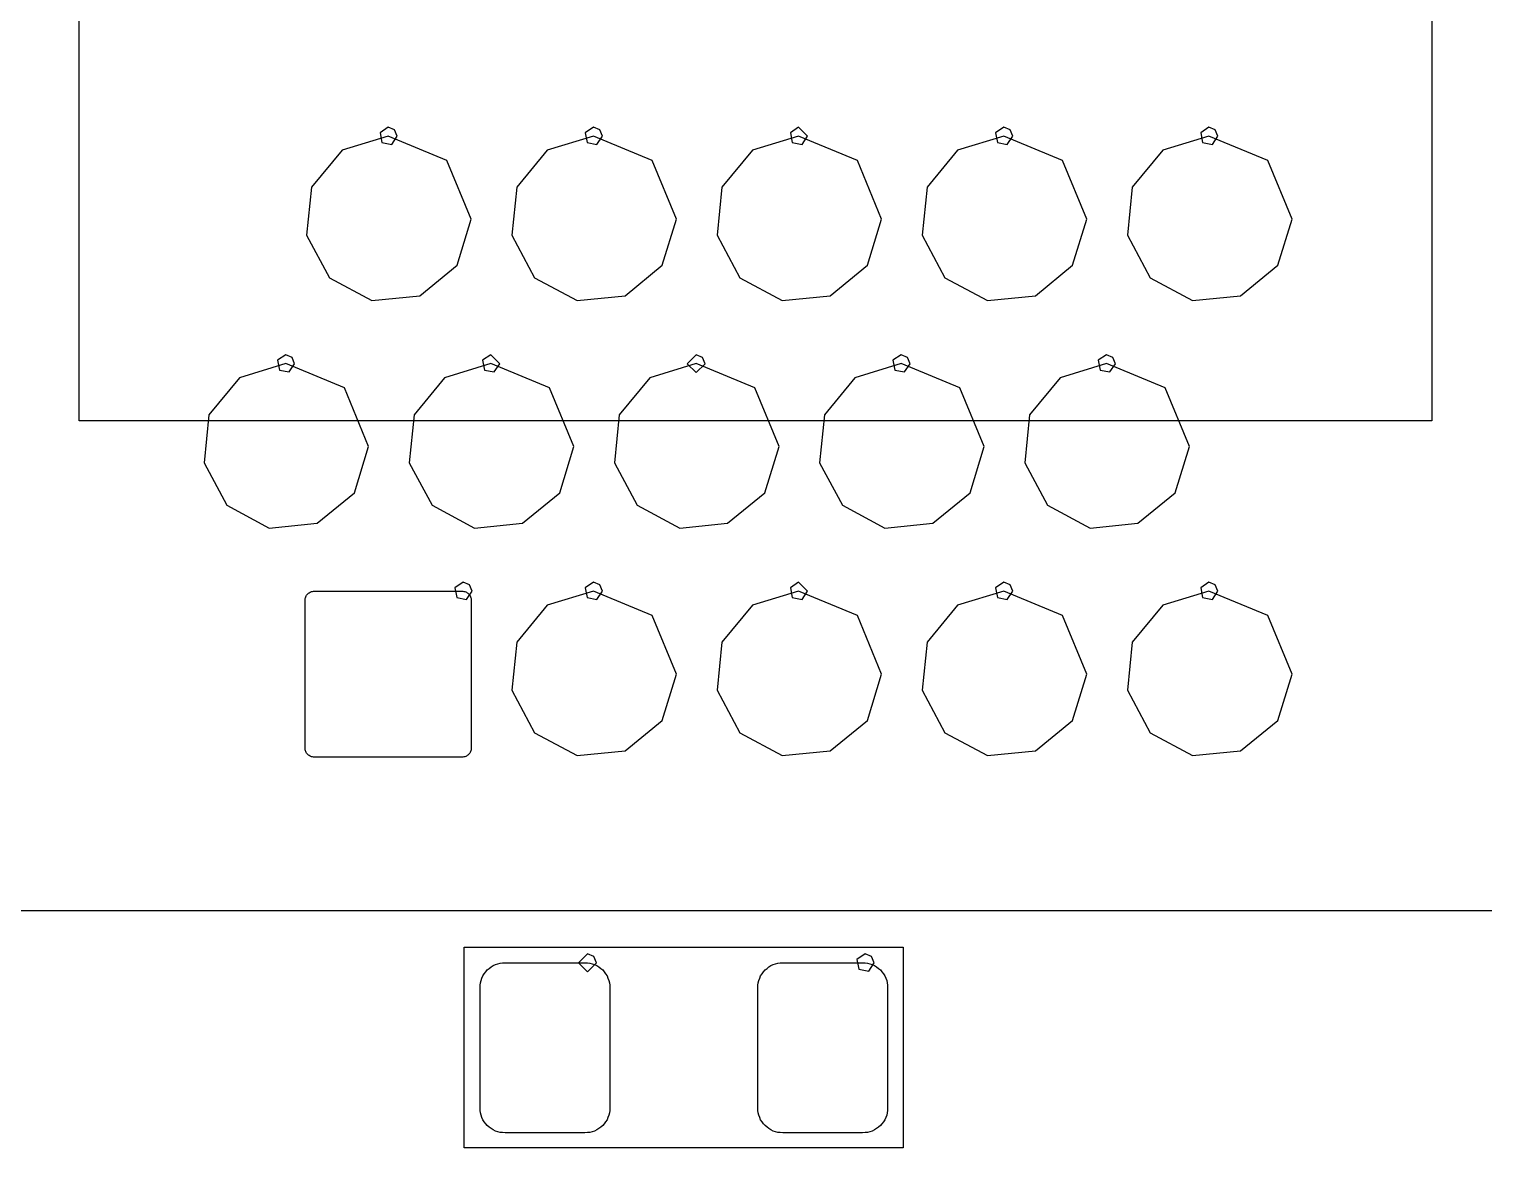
# Model space of a CAD drawing. Extents: x 114 to 258, y 8 to 198.
# Drawn here: x 179.14 to 195.38, y 168.89 to 181.38 of the extents above; entities that cross this region are included whole.
import ezdxf

# ---------------------------------------------------------------- set-up
doc = ezdxf.new("R2010")
doc.units = 0

msp = doc.modelspace()

# ---------------------------------------------------------------- linework, layer by layer
at = {"layer": 'Layer 1', "color": 7}
for points in [[(179.69992, 177.00732), (179.69992, 189.60826)], [(194.79768, 189.60826), (194.79768, 177.00732)], [(183.151272, 180.283336), (183.058884, 180.221604), (183.080561, 180.112625), (183.18954, 180.090948), (183.251272, 180.183336), (183.221983, 180.254047), (183.151272, 180.283336), (183.151272, 180.283336)], [(183.151272, 180.283336), (183.058884, 180.221604), (183.080561, 180.112625), (183.18954, 180.090948), (183.251272, 180.183336), (183.221983, 180.254047), (183.151272, 180.283336), (183.151272, 180.283336)], [(185.441336, 180.283336), (185.348948, 180.221604), (185.370625, 180.112625), (185.479604, 180.090948), (185.541336, 180.183336), (185.512047, 180.254047), (185.441336, 180.283336), (185.441336, 180.283336)], [(185.441336, 180.283336), (185.348948, 180.221604), (185.370625, 180.112625), (185.479604, 180.090948), (185.541336, 180.183336), (185.512047, 180.254047), (185.441336, 180.283336), (185.441336, 180.283336)], [(187.7314, 180.283336), (187.639012, 180.221604), (187.660689, 180.112625), (187.769668, 180.090948), (187.8314, 180.183336), (187.7314, 180.283336), (187.7314, 180.283336)], [(187.7314, 180.283336), (187.639012, 180.221604), (187.660689, 180.112625), (187.769668, 180.090948), (187.8314, 180.183336), (187.7314, 180.283336), (187.7314, 180.283336)], [(190.02121, 180.283336), (189.928822, 180.221604), (189.950499, 180.112625), (190.059478, 180.090948), (190.12121, 180.183336), (190.091921, 180.254047), (190.02121, 180.283336), (190.02121, 180.283336)], [(190.02121, 180.283336), (189.928822, 180.221604), (189.950499, 180.112625), (190.059478, 180.090948), (190.12121, 180.183336), (190.091921, 180.254047), (190.02121, 180.283336), (190.02121, 180.283336)], [(192.311274, 180.283336), (192.218886, 180.221604), (192.240563, 180.112625), (192.349542, 180.090948), (192.411274, 180.183336), (192.381985, 180.254047), (192.311274, 180.283336), (192.311274, 180.283336)], [(192.311274, 180.283336), (192.218886, 180.221604), (192.240563, 180.112625), (192.349542, 180.090948), (192.411274, 180.183336), (192.381985, 180.254047), (192.311274, 180.283336), (192.311274, 180.283336)], [(183.14924, 180.18486), (182.63616, 180.02738)], [(183.14924, 180.18486), (182.63616, 180.02738)], [(183.80456, 179.91308), (183.14924, 180.18486)], [(183.80456, 179.91308), (183.14924, 180.18486)], [(185.44032, 180.18486), (184.9247, 180.02738)], [(185.44032, 180.18486), (184.9247, 180.02738)], [(186.09564, 179.91308), (185.44032, 180.18486)], [(186.09564, 179.91308), (185.44032, 180.18486)], [(187.7314, 180.18486), (187.21578, 180.02738)], [(187.7314, 180.18486), (187.21578, 180.02738)], [(188.38672, 179.91308), (187.7314, 180.18486)], [(188.38672, 179.91308), (187.7314, 180.18486)], [(190.01994, 180.18486), (189.50432, 180.02738)], [(190.01994, 180.18486), (189.50432, 180.02738)], [(190.67526, 179.91308), (190.01994, 180.18486)], [(190.67526, 179.91308), (190.01994, 180.18486)], [(192.31102, 180.18486), (191.7954, 180.02738)], [(192.31102, 180.18486), (191.7954, 180.02738)], [(192.96634, 179.91308), (192.31102, 180.18486)], [(192.96634, 179.91308), (192.31102, 180.18486)], [(182.63616, 180.02738), (182.29326, 179.61336)], [(182.63616, 180.02738), (182.29326, 179.61336)], [(184.07634, 179.25776), (183.80456, 179.91308)], [(184.07634, 179.25776), (183.80456, 179.91308)], [(184.9247, 180.02738), (184.58434, 179.61336)], [(184.9247, 180.02738), (184.58434, 179.61336)], [(186.36742, 179.25776), (186.09564, 179.91308)], [(186.36742, 179.25776), (186.09564, 179.91308)], [(187.21578, 180.02738), (186.87288, 179.61336)], [(187.21578, 180.02738), (186.87288, 179.61336)], [(188.65596, 179.25776), (188.38672, 179.91308)], [(188.65596, 179.25776), (188.38672, 179.91308)], [(189.50432, 180.02738), (189.16396, 179.61336)], [(189.50432, 180.02738), (189.16396, 179.61336)], [(190.94704, 179.25776), (190.67526, 179.91308)], [(190.94704, 179.25776), (190.67526, 179.91308)], [(191.7954, 180.02738), (191.4525, 179.61336)], [(191.7954, 180.02738), (191.4525, 179.61336)], [(193.23812, 179.25776), (192.96634, 179.91308)], [(193.23812, 179.25776), (192.96634, 179.91308)], [(182.29326, 179.61336), (182.23992, 179.07742)], [(182.29326, 179.61336), (182.23992, 179.07742)], [(184.58434, 179.61336), (184.531, 179.07742)], [(184.58434, 179.61336), (184.531, 179.07742)], [(186.87288, 179.61336), (186.82208, 179.07742)], [(186.87288, 179.61336), (186.82208, 179.07742)], [(189.16396, 179.61336), (189.11062, 179.07742)], [(189.16396, 179.61336), (189.11062, 179.07742)], [(191.4525, 179.61336), (191.4017, 179.07742)], [(191.4525, 179.61336), (191.4017, 179.07742)], [(183.9214, 178.74214), (184.07634, 179.25776)], [(183.9214, 178.74214), (184.07634, 179.25776)], [(186.20994, 178.74214), (186.36742, 179.25776)], [(186.20994, 178.74214), (186.36742, 179.25776)], [(188.50102, 178.74214), (188.65596, 179.25776)], [(188.50102, 178.74214), (188.65596, 179.25776)], [(190.78956, 178.74214), (190.94704, 179.25776)], [(190.78956, 178.74214), (190.94704, 179.25776)], [(193.08064, 178.74214), (193.23812, 179.25776)], [(193.08064, 178.74214), (193.23812, 179.25776)], [(182.23992, 179.07742), (182.49392, 178.60244)], [(182.23992, 179.07742), (182.49392, 178.60244)], [(184.531, 179.07742), (184.785, 178.60244)], [(184.531, 179.07742), (184.785, 178.60244)], [(186.82208, 179.07742), (187.07354, 178.60244)], [(186.82208, 179.07742), (187.07354, 178.60244)], [(189.11062, 179.07742), (189.36462, 178.60244)], [(189.11062, 179.07742), (189.36462, 178.60244)], [(191.4017, 179.07742), (191.6557, 178.60244)], [(191.4017, 179.07742), (191.6557, 178.60244)], [(183.50484, 178.40178), (183.9214, 178.74214)], [(183.50484, 178.40178), (183.9214, 178.74214)], [(185.79592, 178.40178), (186.20994, 178.74214)], [(185.79592, 178.40178), (186.20994, 178.74214)], [(188.08446, 178.40178), (188.50102, 178.74214)], [(188.08446, 178.40178), (188.50102, 178.74214)], [(190.37554, 178.40178), (190.78956, 178.74214)], [(190.37554, 178.40178), (190.78956, 178.74214)], [(192.66408, 178.40178), (193.08064, 178.74214)], [(192.66408, 178.40178), (193.08064, 178.74214)], [(182.49392, 178.60244), (182.9689, 178.34844)], [(182.49392, 178.60244), (182.9689, 178.34844)], [(184.785, 178.60244), (185.25998, 178.34844)], [(184.785, 178.60244), (185.25998, 178.34844)], [(187.07354, 178.60244), (187.54852, 178.34844)], [(187.07354, 178.60244), (187.54852, 178.34844)], [(189.36462, 178.60244), (189.8396, 178.34844)], [(189.36462, 178.60244), (189.8396, 178.34844)], [(191.6557, 178.60244), (192.12814, 178.34844)], [(191.6557, 178.60244), (192.12814, 178.34844)], [(182.9689, 178.34844), (183.50484, 178.40178)], [(182.9689, 178.34844), (183.50484, 178.40178)], [(185.25998, 178.34844), (185.79592, 178.40178)], [(185.25998, 178.34844), (185.79592, 178.40178)], [(187.54852, 178.34844), (188.08446, 178.40178)], [(187.54852, 178.34844), (188.08446, 178.40178)], [(189.8396, 178.34844), (190.37554, 178.40178)], [(189.8396, 178.34844), (190.37554, 178.40178)], [(192.12814, 178.34844), (192.66408, 178.40178)], [(192.12814, 178.34844), (192.66408, 178.40178)], [(182.00624, 177.64486), (181.49062, 177.48738)], [(182.00624, 177.64486), (181.49062, 177.48738)], [(182.00624, 177.743336), (181.913852, 177.681604), (181.935529, 177.572625), (182.044508, 177.550948), (182.10624, 177.643336), (182.076951, 177.714047), (182.00624, 177.743336), (182.00624, 177.743336)], [(182.00624, 177.743336), (181.913852, 177.681604), (181.935529, 177.572625), (182.044508, 177.550948), (182.10624, 177.643336), (182.076951, 177.714047), (182.00624, 177.743336), (182.00624, 177.743336)], [(182.66156, 177.37308), (182.00624, 177.64486)], [(182.66156, 177.37308), (182.00624, 177.64486)], [(184.29478, 177.64486), (183.77916, 177.48738)], [(184.29478, 177.64486), (183.77916, 177.48738)], [(184.296304, 177.743336), (184.203916, 177.681604), (184.225593, 177.572625), (184.334572, 177.550948), (184.396304, 177.643336), (184.296304, 177.743336), (184.296304, 177.743336)], [(184.296304, 177.743336), (184.203916, 177.681604), (184.225593, 177.572625), (184.334572, 177.550948), (184.396304, 177.643336), (184.296304, 177.743336), (184.296304, 177.743336)], [(184.9501, 177.37308), (184.29478, 177.64486)], [(184.9501, 177.37308), (184.29478, 177.64486)], [(186.58586, 177.64486), (186.07024, 177.48738)], [(186.58586, 177.64486), (186.07024, 177.48738)], [(186.586368, 177.743336), (186.486368, 177.643336), (186.586368, 177.543336), (186.686368, 177.643336), (186.657079, 177.714047), (186.586368, 177.743336), (186.586368, 177.743336)], [(186.586368, 177.743336), (186.486368, 177.643336), (186.586368, 177.543336), (186.686368, 177.643336), (186.657079, 177.714047), (186.586368, 177.743336), (186.586368, 177.743336)], [(187.24118, 177.37308), (186.58586, 177.64486)], [(187.24118, 177.37308), (186.58586, 177.64486)], [(188.8744, 177.64486), (188.35878, 177.48738)], [(188.8744, 177.64486), (188.35878, 177.48738)], [(188.876178, 177.743336), (188.78379, 177.681604), (188.805467, 177.572625), (188.914446, 177.550948), (188.976178, 177.643336), (188.946889, 177.714047), (188.876178, 177.743336), (188.876178, 177.743336)], [(188.876178, 177.743336), (188.78379, 177.681604), (188.805467, 177.572625), (188.914446, 177.550948), (188.976178, 177.643336), (188.946889, 177.714047), (188.876178, 177.743336), (188.876178, 177.743336)], [(189.52972, 177.37308), (188.8744, 177.64486)], [(189.52972, 177.37308), (188.8744, 177.64486)], [(191.16548, 177.64486), (190.64986, 177.48738)], [(191.16548, 177.64486), (190.64986, 177.48738)], [(191.166242, 177.743336), (191.073854, 177.681604), (191.095531, 177.572625), (191.20451, 177.550948), (191.266242, 177.643336), (191.236953, 177.714047), (191.166242, 177.743336), (191.166242, 177.743336)], [(191.166242, 177.743336), (191.073854, 177.681604), (191.095531, 177.572625), (191.20451, 177.550948), (191.266242, 177.643336), (191.236953, 177.714047), (191.166242, 177.743336), (191.166242, 177.743336)], [(191.8208, 177.37308), (191.16548, 177.64486)], [(191.8208, 177.37308), (191.16548, 177.64486)], [(181.49062, 177.48738), (181.14772, 177.07336)], [(181.49062, 177.48738), (181.14772, 177.07336)], [(183.77916, 177.48738), (183.4388, 177.07336)], [(183.77916, 177.48738), (183.4388, 177.07336)], [(186.07024, 177.48738), (185.72988, 177.07336)], [(186.07024, 177.48738), (185.72988, 177.07336)], [(188.35878, 177.48738), (188.01842, 177.07336)], [(188.35878, 177.48738), (188.01842, 177.07336)], [(190.64986, 177.48738), (190.3095, 177.07336)], [(190.64986, 177.48738), (190.3095, 177.07336)], [(182.9308, 176.71776), (182.66156, 177.37308)], [(182.9308, 176.71776), (182.66156, 177.37308)], [(185.22188, 176.71776), (184.9501, 177.37308)], [(185.22188, 176.71776), (184.9501, 177.37308)], [(187.51296, 176.71776), (187.24118, 177.37308)], [(187.51296, 176.71776), (187.24118, 177.37308)], [(189.8015, 176.71776), (189.52972, 177.37308)], [(189.8015, 176.71776), (189.52972, 177.37308)], [(192.09258, 176.71776), (191.8208, 177.37308)], [(192.09258, 176.71776), (191.8208, 177.37308)], [(194.79768, 177.00732), (179.69992, 177.00732)], [(181.14772, 177.07336), (181.09692, 176.53742)], [(181.14772, 177.07336), (181.09692, 176.53742)], [(183.4388, 177.07336), (183.38546, 176.53742)], [(183.4388, 177.07336), (183.38546, 176.53742)], [(185.72988, 177.07336), (185.67654, 176.53742)], [(185.72988, 177.07336), (185.67654, 176.53742)], [(188.01842, 177.07336), (187.96508, 176.53742)], [(188.01842, 177.07336), (187.96508, 176.53742)], [(190.3095, 177.07336), (190.25616, 176.53742)], [(190.3095, 177.07336), (190.25616, 176.53742)], [(182.77586, 176.20214), (182.9308, 176.71776)], [(182.77586, 176.20214), (182.9308, 176.71776)], [(185.06694, 176.20214), (185.22188, 176.71776)], [(185.06694, 176.20214), (185.22188, 176.71776)], [(187.35548, 176.20214), (187.51296, 176.71776)], [(187.35548, 176.20214), (187.51296, 176.71776)], [(189.64656, 176.20214), (189.8015, 176.71776)], [(189.64656, 176.20214), (189.8015, 176.71776)], [(191.9351, 176.20214), (192.09258, 176.71776)], [(191.9351, 176.20214), (192.09258, 176.71776)], [(181.09692, 176.53742), (181.34838, 176.06244)], [(181.09692, 176.53742), (181.34838, 176.06244)], [(183.38546, 176.53742), (183.63946, 176.06244)], [(183.38546, 176.53742), (183.63946, 176.06244)], [(185.67654, 176.53742), (185.93054, 176.06244)], [(185.67654, 176.53742), (185.93054, 176.06244)], [(187.96508, 176.53742), (188.21908, 176.06244)], [(187.96508, 176.53742), (188.21908, 176.06244)], [(190.25616, 176.53742), (190.51016, 176.06244)], [(190.25616, 176.53742), (190.51016, 176.06244)], [(182.3593, 175.86178), (182.77586, 176.20214)], [(182.3593, 175.86178), (182.77586, 176.20214)], [(184.65038, 175.86178), (185.06694, 176.20214)], [(184.65038, 175.86178), (185.06694, 176.20214)], [(186.93892, 175.86178), (187.35548, 176.20214)], [(186.93892, 175.86178), (187.35548, 176.20214)], [(189.23, 175.86178), (189.64656, 176.20214)], [(189.23, 175.86178), (189.64656, 176.20214)], [(191.51854, 175.86178), (191.9351, 176.20214)], [(191.51854, 175.86178), (191.9351, 176.20214)], [(181.34838, 176.06244), (181.82336, 175.80844)], [(181.34838, 176.06244), (181.82336, 175.80844)], [(183.63946, 176.06244), (184.11444, 175.80844)], [(183.63946, 176.06244), (184.11444, 175.80844)], [(185.93054, 176.06244), (186.40552, 175.80844)], [(185.93054, 176.06244), (186.40552, 175.80844)], [(188.21908, 176.06244), (188.69406, 175.80844)], [(188.21908, 176.06244), (188.69406, 175.80844)], [(190.51016, 176.06244), (190.98514, 175.80844)], [(190.51016, 176.06244), (190.98514, 175.80844)], [(181.82336, 175.80844), (182.3593, 175.86178)], [(181.82336, 175.80844), (182.3593, 175.86178)], [(184.11444, 175.80844), (184.65038, 175.86178)], [(184.11444, 175.80844), (184.65038, 175.86178)], [(186.40552, 175.80844), (186.93892, 175.86178)], [(186.40552, 175.80844), (186.93892, 175.86178)], [(188.69406, 175.80844), (189.23, 175.86178)], [(188.69406, 175.80844), (189.23, 175.86178)], [(190.98514, 175.80844), (191.51854, 175.86178)], [(190.98514, 175.80844), (191.51854, 175.86178)], [(183.98617, 175.202828), (183.893782, 175.141096), (183.915459, 175.032117), (184.024438, 175.01044), (184.08617, 175.102828), (184.056881, 175.173539), (183.98617, 175.202828), (183.98617, 175.202828)], [(183.98617, 175.202828), (183.893782, 175.141096), (183.915459, 175.032117), (184.024438, 175.01044), (184.08617, 175.102828), (184.056881, 175.173539), (183.98617, 175.202828), (183.98617, 175.202828)], [(185.441336, 175.203336), (185.348948, 175.141604), (185.370625, 175.032625), (185.479604, 175.010948), (185.541336, 175.103336), (185.512047, 175.174047), (185.441336, 175.203336), (185.441336, 175.203336)], [(185.441336, 175.203336), (185.348948, 175.141604), (185.370625, 175.032625), (185.479604, 175.010948), (185.541336, 175.103336), (185.512047, 175.174047), (185.441336, 175.203336), (185.441336, 175.203336)], [(187.7314, 175.203336), (187.639012, 175.141604), (187.660689, 175.032625), (187.769668, 175.010948), (187.8314, 175.103336), (187.7314, 175.203336), (187.7314, 175.203336)], [(187.7314, 175.203336), (187.639012, 175.141604), (187.660689, 175.032625), (187.769668, 175.010948), (187.8314, 175.103336), (187.7314, 175.203336), (187.7314, 175.203336)], [(190.02121, 175.203336), (189.928822, 175.141604), (189.950499, 175.032625), (190.059478, 175.010948), (190.12121, 175.103336), (190.091921, 175.174047), (190.02121, 175.203336), (190.02121, 175.203336)], [(190.02121, 175.203336), (189.928822, 175.141604), (189.950499, 175.032625), (190.059478, 175.010948), (190.12121, 175.103336), (190.091921, 175.174047), (190.02121, 175.203336), (190.02121, 175.203336)], [(192.311274, 175.203336), (192.218886, 175.141604), (192.240563, 175.032625), (192.349542, 175.010948), (192.411274, 175.103336), (192.381985, 175.174047), (192.311274, 175.203336), (192.311274, 175.203336)], [(192.311274, 175.203336), (192.218886, 175.141604), (192.240563, 175.032625), (192.349542, 175.010948), (192.411274, 175.103336), (192.381985, 175.174047), (192.311274, 175.203336), (192.311274, 175.203336)], [(182.22722, 175.0312), (182.22976, 175.04136)], [(182.22722, 175.0312), (182.22976, 175.04136)], [(182.22976, 175.04136), (182.23484, 175.05152)], [(182.22976, 175.04136), (182.23484, 175.05152)], [(182.23484, 175.05152), (182.23992, 175.05914)], [(182.23484, 175.05152), (182.23992, 175.05914)], [(182.23992, 175.05914), (182.24754, 175.06676)], [(182.23992, 175.05914), (182.24754, 175.06676)], [(182.24754, 175.06676), (182.25262, 175.07438)], [(182.24754, 175.06676), (182.25262, 175.07438)], [(182.25262, 175.07438), (182.26024, 175.082)], [(182.25262, 175.07438), (182.26024, 175.082)], [(182.26024, 175.082), (182.26786, 175.08708)], [(182.26024, 175.082), (182.26786, 175.08708)], [(182.26786, 175.08708), (182.27802, 175.09216)], [(182.26786, 175.08708), (182.27802, 175.09216)], [(182.27802, 175.09216), (182.28564, 175.09724)], [(182.27802, 175.09216), (182.28564, 175.09724)], [(182.28564, 175.09724), (182.2958, 175.09978)], [(182.28564, 175.09724), (182.2958, 175.09978)], [(182.2958, 175.09978), (182.30596, 175.10232)], [(182.2958, 175.09978), (182.30596, 175.10232)], [(182.30596, 175.10232), (182.31612, 175.10486)], [(182.30596, 175.10232), (182.31612, 175.10486)], [(182.31612, 175.10486), (182.32628, 175.10486)], [(182.31612, 175.10486), (182.32628, 175.10486)], [(182.32628, 175.10486), (183.97474, 175.10486)], [(182.32628, 175.10486), (183.97474, 175.10486)], [(183.97474, 175.10486), (183.9849, 175.10486)], [(183.97474, 175.10486), (183.9849, 175.10486)], [(183.9849, 175.10486), (183.99506, 175.10232)], [(183.9849, 175.10486), (183.99506, 175.10232)], [(183.99506, 175.10232), (184.00522, 175.09978)], [(183.99506, 175.10232), (184.00522, 175.09978)], [(184.00522, 175.09978), (184.01538, 175.09724)], [(184.00522, 175.09978), (184.01538, 175.09724)], [(184.01538, 175.09724), (184.023, 175.09216)], [(184.01538, 175.09724), (184.023, 175.09216)], [(184.023, 175.09216), (184.03062, 175.08708)], [(184.023, 175.09216), (184.03062, 175.08708)], [(184.03062, 175.08708), (184.04078, 175.082)], [(184.03062, 175.08708), (184.04078, 175.082)], [(184.04078, 175.082), (184.0484, 175.07438)], [(184.04078, 175.082), (184.0484, 175.07438)], [(184.0484, 175.07438), (184.05348, 175.06676)], [(184.0484, 175.07438), (184.05348, 175.06676)], [(184.05348, 175.06676), (184.0611, 175.05914)], [(184.05348, 175.06676), (184.0611, 175.05914)], [(184.0611, 175.05914), (184.06618, 175.05152)], [(184.0611, 175.05914), (184.06618, 175.05152)], [(184.06618, 175.05152), (184.06872, 175.04136)], [(184.06618, 175.05152), (184.06872, 175.04136)], [(184.06872, 175.04136), (184.0738, 175.0312)], [(184.06872, 175.04136), (184.0738, 175.0312)], [(185.44032, 175.10486), (184.9247, 174.94738)], [(185.44032, 175.10486), (184.9247, 174.94738)], [(186.09564, 174.83308), (185.44032, 175.10486)], [(186.09564, 174.83308), (185.44032, 175.10486)], [(187.7314, 175.10486), (187.21578, 174.94738)], [(187.7314, 175.10486), (187.21578, 174.94738)], [(188.38672, 174.83308), (187.7314, 175.10486)], [(188.38672, 174.83308), (187.7314, 175.10486)], [(190.01994, 175.10486), (189.50432, 174.94738)], [(190.01994, 175.10486), (189.50432, 174.94738)], [(190.67526, 174.83308), (190.01994, 175.10486)], [(190.67526, 174.83308), (190.01994, 175.10486)], [(192.31102, 175.10486), (191.7954, 174.94738)], [(192.31102, 175.10486), (191.7954, 174.94738)], [(192.96634, 174.83308), (192.31102, 175.10486)], [(192.96634, 174.83308), (192.31102, 175.10486)], [(182.22214, 175.00326), (182.22468, 175.01342)], [(182.22214, 175.00326), (182.22468, 175.01342)], [(182.22214, 173.35226), (182.22214, 175.00326)], [(182.22214, 173.35226), (182.22214, 175.00326)], [(182.22468, 175.02358), (182.22722, 175.0312)], [(182.22468, 175.02358), (182.22722, 175.0312)], [(182.22468, 175.01342), (182.22468, 175.02358)], [(182.22468, 175.01342), (182.22468, 175.02358)], [(184.0738, 175.0312), (184.07634, 175.02358)], [(184.0738, 175.0312), (184.07634, 175.02358)], [(184.07634, 175.02358), (184.07634, 175.01342)], [(184.07634, 175.02358), (184.07634, 175.01342)], [(184.07634, 175.01342), (184.07634, 175.00326)], [(184.07634, 175.01342), (184.07634, 175.00326)], [(184.07634, 175.00326), (184.07634, 173.35226)], [(184.07634, 175.00326), (184.07634, 173.35226)], [(184.9247, 174.94738), (184.58434, 174.53336)], [(184.9247, 174.94738), (184.58434, 174.53336)], [(187.21578, 174.94738), (186.87288, 174.53336)], [(187.21578, 174.94738), (186.87288, 174.53336)], [(189.50432, 174.94738), (189.16396, 174.53336)], [(189.50432, 174.94738), (189.16396, 174.53336)], [(191.7954, 174.94738), (191.4525, 174.53336)], [(191.7954, 174.94738), (191.4525, 174.53336)], [(186.36742, 174.17776), (186.09564, 174.83308)], [(186.36742, 174.17776), (186.09564, 174.83308)], [(188.65596, 174.17776), (188.38672, 174.83308)], [(188.65596, 174.17776), (188.38672, 174.83308)], [(190.94704, 174.17776), (190.67526, 174.83308)], [(190.94704, 174.17776), (190.67526, 174.83308)], [(193.23812, 174.17776), (192.96634, 174.83308)], [(193.23812, 174.17776), (192.96634, 174.83308)], [(184.58434, 174.53336), (184.531, 173.99742)], [(184.58434, 174.53336), (184.531, 173.99742)], [(186.87288, 174.53336), (186.82208, 173.99742)], [(186.87288, 174.53336), (186.82208, 173.99742)], [(189.16396, 174.53336), (189.11062, 173.99742)], [(189.16396, 174.53336), (189.11062, 173.99742)], [(191.4525, 174.53336), (191.4017, 173.99742)], [(191.4525, 174.53336), (191.4017, 173.99742)], [(186.20994, 173.66214), (186.36742, 174.17776)], [(186.20994, 173.66214), (186.36742, 174.17776)], [(188.50102, 173.66214), (188.65596, 174.17776)], [(188.50102, 173.66214), (188.65596, 174.17776)], [(190.78956, 173.66214), (190.94704, 174.17776)], [(190.78956, 173.66214), (190.94704, 174.17776)], [(193.08064, 173.66214), (193.23812, 174.17776)], [(193.08064, 173.66214), (193.23812, 174.17776)], [(184.531, 173.99742), (184.785, 173.52244)], [(184.531, 173.99742), (184.785, 173.52244)], [(186.82208, 173.99742), (187.07354, 173.52244)], [(186.82208, 173.99742), (187.07354, 173.52244)], [(189.11062, 173.99742), (189.36462, 173.52244)], [(189.11062, 173.99742), (189.36462, 173.52244)], [(191.4017, 173.99742), (191.6557, 173.52244)], [(191.4017, 173.99742), (191.6557, 173.52244)], [(185.79592, 173.32178), (186.20994, 173.66214)], [(185.79592, 173.32178), (186.20994, 173.66214)], [(188.08446, 173.32178), (188.50102, 173.66214)], [(188.08446, 173.32178), (188.50102, 173.66214)], [(190.37554, 173.32178), (190.78956, 173.66214)], [(190.37554, 173.32178), (190.78956, 173.66214)], [(192.66408, 173.32178), (193.08064, 173.66214)], [(192.66408, 173.32178), (193.08064, 173.66214)], [(184.785, 173.52244), (185.25998, 173.26844)], [(184.785, 173.52244), (185.25998, 173.26844)], [(187.07354, 173.52244), (187.54852, 173.26844)], [(187.07354, 173.52244), (187.54852, 173.26844)], [(189.36462, 173.52244), (189.8396, 173.26844)], [(189.36462, 173.52244), (189.8396, 173.26844)], [(191.6557, 173.52244), (192.12814, 173.26844)], [(191.6557, 173.52244), (192.12814, 173.26844)], [(182.22468, 173.3421), (182.22214, 173.35226)], [(182.22468, 173.3421), (182.22214, 173.35226)], [(182.22468, 173.33194), (182.22468, 173.3421)], [(182.22468, 173.33194), (182.22468, 173.3421)], [(182.22722, 173.32178), (182.22468, 173.33194)], [(182.22722, 173.32178), (182.22468, 173.33194)], [(182.22976, 173.31416), (182.22722, 173.32178)], [(182.22976, 173.31416), (182.22722, 173.32178)], [(182.23484, 173.304), (182.22976, 173.31416)], [(182.23484, 173.304), (182.22976, 173.31416)], [(182.23992, 173.29638), (182.23484, 173.304)], [(182.23992, 173.29638), (182.23484, 173.304)], [(182.24754, 173.28876), (182.23992, 173.29638)], [(182.24754, 173.28876), (182.23992, 173.29638)], [(182.25262, 173.28114), (182.24754, 173.28876)], [(182.25262, 173.28114), (182.24754, 173.28876)], [(182.26024, 173.27352), (182.25262, 173.28114)], [(182.26024, 173.27352), (182.25262, 173.28114)], [(182.26786, 173.26844), (182.26024, 173.27352)], [(182.26786, 173.26844), (182.26024, 173.27352)], [(182.27802, 173.26336), (182.26786, 173.26844)], [(182.27802, 173.26336), (182.26786, 173.26844)], [(182.28564, 173.25828), (182.27802, 173.26336)], [(182.28564, 173.25828), (182.27802, 173.26336)], [(182.2958, 173.25574), (182.28564, 173.25828)], [(182.2958, 173.25574), (182.28564, 173.25828)], [(182.30596, 173.2532), (182.2958, 173.25574)], [(182.30596, 173.2532), (182.2958, 173.25574)], [(182.31612, 173.25066), (182.30596, 173.2532)], [(182.31612, 173.25066), (182.30596, 173.2532)], [(182.32628, 173.25066), (182.31612, 173.25066)], [(182.32628, 173.25066), (182.31612, 173.25066)], [(183.97474, 173.25066), (182.32628, 173.25066)], [(183.97474, 173.25066), (182.32628, 173.25066)], [(183.9849, 173.25066), (183.97474, 173.25066)], [(183.9849, 173.25066), (183.97474, 173.25066)], [(183.99506, 173.2532), (183.9849, 173.25066)], [(183.99506, 173.2532), (183.9849, 173.25066)], [(184.00522, 173.25574), (183.99506, 173.2532)], [(184.00522, 173.25574), (183.99506, 173.2532)], [(184.01538, 173.25828), (184.00522, 173.25574)], [(184.01538, 173.25828), (184.00522, 173.25574)], [(184.023, 173.26336), (184.01538, 173.25828)], [(184.023, 173.26336), (184.01538, 173.25828)], [(184.03062, 173.26844), (184.023, 173.26336)], [(184.03062, 173.26844), (184.023, 173.26336)], [(184.04078, 173.27352), (184.03062, 173.26844)], [(184.04078, 173.27352), (184.03062, 173.26844)], [(184.0484, 173.28114), (184.04078, 173.27352)], [(184.0484, 173.28114), (184.04078, 173.27352)], [(184.05348, 173.28876), (184.0484, 173.28114)], [(184.05348, 173.28876), (184.0484, 173.28114)], [(184.0611, 173.29638), (184.05348, 173.28876)], [(184.0611, 173.29638), (184.05348, 173.28876)], [(184.06618, 173.304), (184.0611, 173.29638)], [(184.06618, 173.304), (184.0611, 173.29638)], [(184.06872, 173.31416), (184.06618, 173.304)], [(184.06872, 173.31416), (184.06618, 173.304)], [(184.0738, 173.32178), (184.06872, 173.31416)], [(184.0738, 173.32178), (184.06872, 173.31416)], [(184.07634, 173.33194), (184.0738, 173.32178)], [(184.07634, 173.33194), (184.0738, 173.32178)], [(184.07634, 173.35226), (184.07634, 173.3421)], [(184.07634, 173.35226), (184.07634, 173.3421)], [(184.07634, 173.3421), (184.07634, 173.33194)], [(184.07634, 173.3421), (184.07634, 173.33194)], [(185.25998, 173.26844), (185.79592, 173.32178)], [(185.25998, 173.26844), (185.79592, 173.32178)], [(187.54852, 173.26844), (188.08446, 173.32178)], [(187.54852, 173.26844), (188.08446, 173.32178)], [(189.8396, 173.26844), (190.37554, 173.32178)], [(189.8396, 173.26844), (190.37554, 173.32178)], [(192.12814, 173.26844), (192.66408, 173.32178)], [(192.12814, 173.26844), (192.66408, 173.32178)], [(171.80814, 171.5387), (203.1492, 171.5387)], [(183.9976, 168.88948), (183.9976, 171.12976)], [(183.9976, 171.12976), (188.89726, 171.12976)], [(185.374788, 171.055008), (185.274788, 170.955008), (185.374788, 170.855008), (185.474788, 170.955008), (185.445499, 171.025719), (185.374788, 171.055008), (185.374788, 171.055008)], [(188.474858, 171.055008), (188.38247, 170.993276), (188.404147, 170.884297), (188.513126, 170.86262), (188.574858, 170.955008), (188.545569, 171.025719), (188.474858, 171.055008), (188.474858, 171.055008)], [(188.89726, 171.12976), (188.89726, 168.88948)], [(184.20842, 170.80972), (184.22112, 170.83258)], [(184.22112, 170.83258), (184.2389, 170.85544)], [(184.2389, 170.85544), (184.25668, 170.87576)], [(184.25668, 170.87576), (184.277, 170.89354)], [(184.277, 170.89354), (184.29986, 170.91132)], [(184.29986, 170.91132), (184.32272, 170.92402)], [(184.32272, 170.92402), (184.34812, 170.93672)], [(184.34812, 170.93672), (184.37352, 170.94434)], [(184.37352, 170.94434), (184.39892, 170.95196)], [(184.39892, 170.95196), (184.42686, 170.95704)], [(184.42686, 170.95704), (184.4548, 170.95704)], [(184.4548, 170.95704), (185.34634, 170.95704)], [(185.34634, 170.95704), (185.37428, 170.95704)], [(185.37428, 170.95704), (185.39968, 170.95196)], [(185.39968, 170.95196), (185.42762, 170.94434)], [(185.42762, 170.94434), (185.45302, 170.93672)], [(185.45302, 170.93672), (185.47842, 170.92402)], [(185.47842, 170.92402), (185.50128, 170.91132)], [(185.50128, 170.91132), (185.52414, 170.89354)], [(185.52414, 170.89354), (185.54446, 170.87576)], [(185.54446, 170.87576), (185.56224, 170.85544)], [(185.56224, 170.85544), (185.57748, 170.83258)], [(185.57748, 170.83258), (185.59272, 170.80972)], [(187.30722, 170.80972), (187.32246, 170.83258)], [(187.32246, 170.83258), (187.3377, 170.85544)], [(187.3377, 170.85544), (187.35802, 170.87576)], [(187.35802, 170.87576), (187.37834, 170.89354)], [(187.37834, 170.89354), (187.39866, 170.91132)], [(187.39866, 170.91132), (187.42152, 170.92402)], [(187.42152, 170.92402), (187.44692, 170.93672)], [(187.44692, 170.93672), (187.47232, 170.94434)], [(187.47232, 170.94434), (187.50026, 170.95196)], [(187.50026, 170.95196), (187.52566, 170.95704)], [(187.52566, 170.95704), (187.5536, 170.95704)], [(187.5536, 170.95704), (188.44514, 170.95704)], [(188.44514, 170.95704), (188.47308, 170.95704)], [(188.47308, 170.95704), (188.50102, 170.95196)], [(188.50102, 170.95196), (188.52642, 170.94434)], [(188.52642, 170.94434), (188.55182, 170.93672)], [(188.55182, 170.93672), (188.57722, 170.92402)], [(188.57722, 170.92402), (188.60008, 170.91132)], [(188.60008, 170.91132), (188.62294, 170.89354)], [(188.62294, 170.89354), (188.64326, 170.87576)], [(188.64326, 170.87576), (188.66104, 170.85544)], [(188.66104, 170.85544), (188.67882, 170.83258)], [(188.67882, 170.83258), (188.69152, 170.80972)], [(184.1754, 170.70558), (184.18048, 170.73352)], [(184.1754, 170.67764), (184.1754, 170.70558)], [(184.1754, 169.33652), (184.1754, 170.67764)], [(184.18048, 170.73352), (184.1881, 170.75892)], [(184.1881, 170.75892), (184.19572, 170.78432)], [(184.19572, 170.78432), (184.20842, 170.80972)], [(185.59272, 170.80972), (185.60288, 170.78432)], [(185.60288, 170.78432), (185.61304, 170.75892)], [(185.61304, 170.75892), (185.62066, 170.73352)], [(185.62066, 170.73352), (185.6232, 170.70558)], [(185.6232, 170.70558), (185.62574, 170.67764)], [(185.62574, 170.67764), (185.62574, 169.33652)], [(187.2742, 170.67764), (187.27674, 170.70558)], [(187.2742, 169.33652), (187.2742, 170.67764)], [(187.27674, 170.70558), (187.27928, 170.73352)], [(187.27928, 170.73352), (187.2869, 170.75892)], [(187.2869, 170.75892), (187.29706, 170.78432)], [(187.29706, 170.78432), (187.30722, 170.80972)], [(188.69152, 170.80972), (188.70422, 170.78432)], [(188.70422, 170.78432), (188.71438, 170.75892)], [(188.71438, 170.75892), (188.71946, 170.73352)], [(188.71946, 170.73352), (188.72454, 170.70558)], [(188.72454, 170.70558), (188.72454, 170.67764)], [(188.72454, 170.67764), (188.72454, 169.33652)], [(184.1754, 169.30858), (184.1754, 169.33652)], [(184.18048, 169.28064), (184.1754, 169.30858)], [(184.1881, 169.25524), (184.18048, 169.28064)], [(184.19572, 169.22984), (184.1881, 169.25524)], [(184.20842, 169.20444), (184.19572, 169.22984)], [(184.22112, 169.18158), (184.20842, 169.20444)], [(185.59272, 169.20444), (185.57748, 169.18158)], [(185.60288, 169.22984), (185.59272, 169.20444)], [(185.61304, 169.25524), (185.60288, 169.22984)], [(185.62066, 169.28064), (185.61304, 169.25524)], [(185.6232, 169.30858), (185.62066, 169.28064)], [(185.62574, 169.33652), (185.6232, 169.30858)], [(187.27674, 169.30858), (187.2742, 169.33652)], [(187.27928, 169.28064), (187.27674, 169.30858)], [(187.2869, 169.25524), (187.27928, 169.28064)], [(187.29706, 169.22984), (187.2869, 169.25524)], [(187.30722, 169.20444), (187.29706, 169.22984)], [(187.32246, 169.18158), (187.30722, 169.20444)], [(188.69152, 169.20444), (188.67882, 169.18158)], [(188.70422, 169.22984), (188.69152, 169.20444)], [(188.71438, 169.25524), (188.70422, 169.22984)], [(188.71946, 169.28064), (188.71438, 169.25524)], [(188.72454, 169.30858), (188.71946, 169.28064)], [(188.72454, 169.33652), (188.72454, 169.30858)], [(184.2389, 169.15872), (184.22112, 169.18158)], [(184.25668, 169.1384), (184.2389, 169.15872)], [(184.277, 169.12062), (184.25668, 169.1384)], [(184.29986, 169.10538), (184.277, 169.12062)], [(184.32272, 169.09014), (184.29986, 169.10538)], [(184.34812, 169.07744), (184.32272, 169.09014)], [(184.37352, 169.06982), (184.34812, 169.07744)], [(184.39892, 169.0622), (184.37352, 169.06982)], [(184.42686, 169.05966), (184.39892, 169.0622)], [(184.4548, 169.05712), (184.42686, 169.05966)], [(185.34634, 169.05712), (184.4548, 169.05712)], [(185.37428, 169.05966), (185.34634, 169.05712)], [(185.39968, 169.0622), (185.37428, 169.05966)], [(185.42762, 169.06982), (185.39968, 169.0622)], [(185.45302, 169.07744), (185.42762, 169.06982)], [(185.47842, 169.09014), (185.45302, 169.07744)], [(185.50128, 169.10538), (185.47842, 169.09014)], [(185.52414, 169.12062), (185.50128, 169.10538)], [(185.54446, 169.1384), (185.52414, 169.12062)], [(185.56224, 169.15872), (185.54446, 169.1384)], [(185.57748, 169.18158), (185.56224, 169.15872)], [(187.3377, 169.15872), (187.32246, 169.18158)], [(187.35802, 169.1384), (187.3377, 169.15872)], [(187.37834, 169.12062), (187.35802, 169.1384)], [(187.39866, 169.10538), (187.37834, 169.12062)], [(187.42152, 169.09014), (187.39866, 169.10538)], [(187.44692, 169.07744), (187.42152, 169.09014)], [(187.47232, 169.06982), (187.44692, 169.07744)], [(187.50026, 169.0622), (187.47232, 169.06982)], [(187.52566, 169.05966), (187.50026, 169.0622)], [(187.5536, 169.05712), (187.52566, 169.05966)], [(188.44514, 169.05712), (187.5536, 169.05712)], [(188.47308, 169.05966), (188.44514, 169.05712)], [(188.50102, 169.0622), (188.47308, 169.05966)], [(188.52642, 169.06982), (188.50102, 169.0622)], [(188.55182, 169.07744), (188.52642, 169.06982)], [(188.57722, 169.09014), (188.55182, 169.07744)], [(188.60008, 169.10538), (188.57722, 169.09014)], [(188.62294, 169.12062), (188.60008, 169.10538)], [(188.64326, 169.1384), (188.62294, 169.12062)], [(188.66104, 169.15872), (188.64326, 169.1384)], [(188.67882, 169.18158), (188.66104, 169.15872)], [(188.89726, 168.88948), (183.9976, 168.88948)]]:
    msp.add_lwpolyline(points, dxfattribs=at)

doc.saveas('drawing.dxf')
